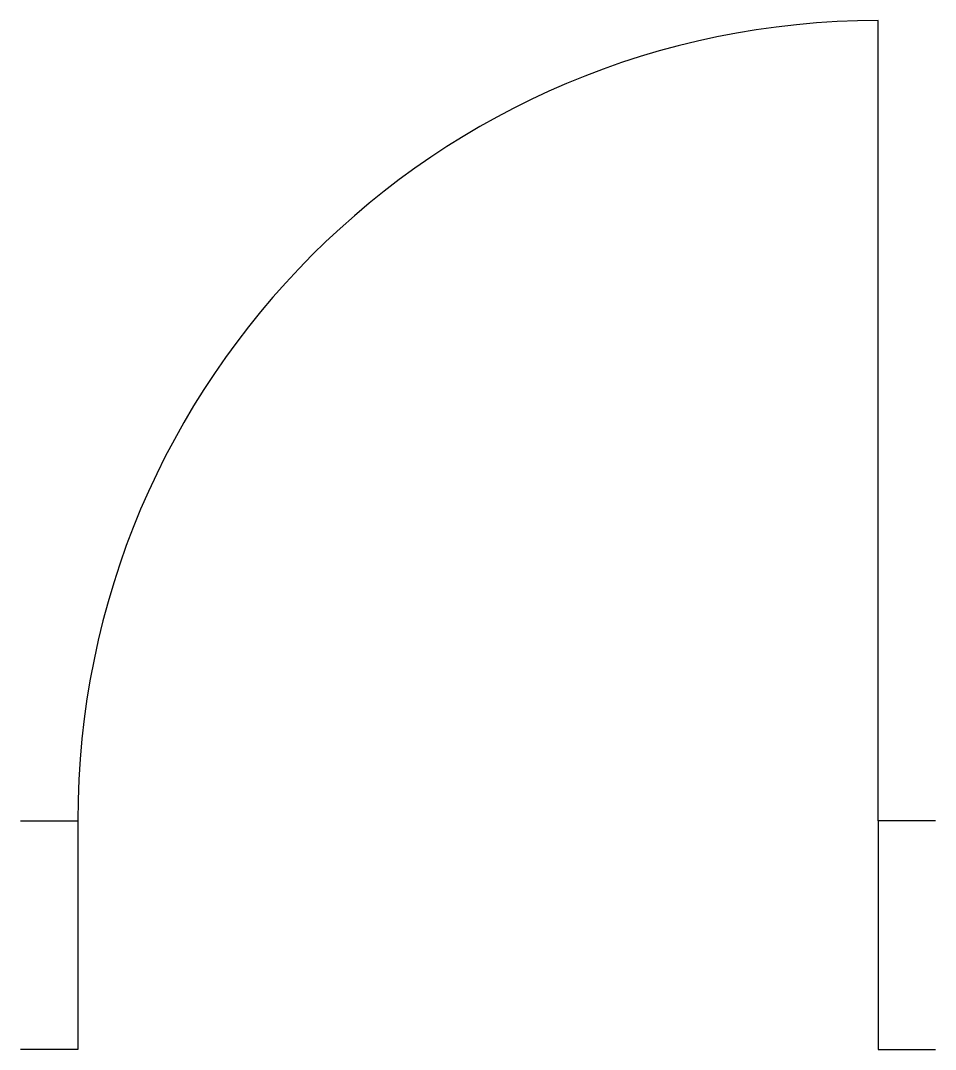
# Model space of a CAD drawing. Header units: millimetres. Extents: x -2030.2 to -1950.2, y 1777 to 1867.
import ezdxf

# ---------------------------------------------------------------- set-up
doc = ezdxf.new("R2010")
doc.units = ezdxf.units.MM

msp = doc.modelspace()

# ---------------------------------------------------------------- linework, layer by layer
for p, q in [((-1955.178, 1797.05), (-1955.178, 1867.05)), ((-2030.178, 1797.05), (-2025.178, 1797.05)), ((-2025.178, 1797.05), (-2025.178, 1777.05)), ((-1955.178, 1797.05), (-1955.178, 1777.05)), ((-1950.178, 1797.05), (-1955.178, 1797.05)), ((-2025.178, 1777.05), (-2030.178, 1777.05)), ((-1955.178, 1777.05), (-1950.178, 1777.05))]:
    msp.add_line(p, q)
msp.add_arc((-1955.178, 1797.05), 70, 90, 180)

doc.saveas('drawing.dxf')
